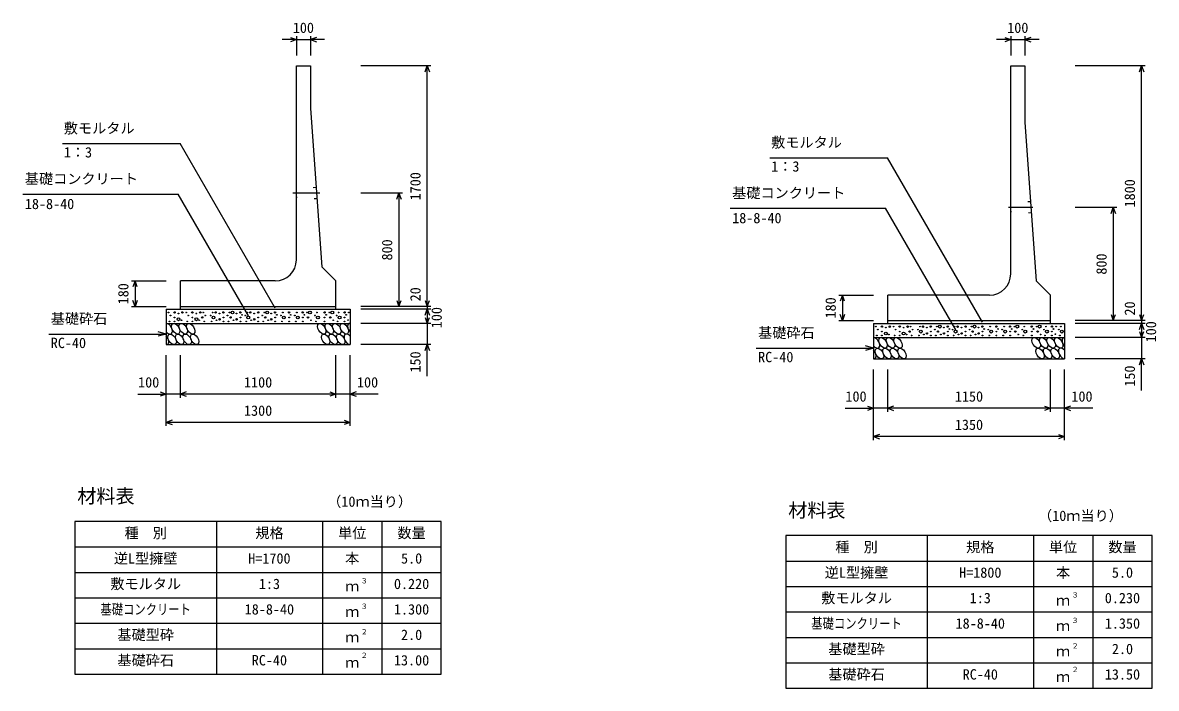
# Model space of a CAD drawing. Units: millimetres, scale not verified. Extents: x -67200 to 67200, y -23760 to 23760.
# Drawn here: x 11810 to 19824, y 1570 to 6277 of the extents above; entities that cross this region are included whole.
import ezdxf
from ezdxf.enums import TextEntityAlignment as Align

# ---------------------------------------------------------------- set-up
doc = ezdxf.new("R2010")
doc.units = ezdxf.units.MM
doc.header["$LTSCALE"] = 80
doc.linetypes.add('CHAIN1', pattern=[8, 5, -1, 1, -1])
doc.linetypes.add('DOTTED', pattern=[1.75, 0.25, -1.5])
for name, color, linetype, lineweight in [('0-0_CENTER', 7, 'CHAIN1', 25), ('0-1_DIM', 7, 'Continuous', 25), ('0-3_HATCH', 6, 'Continuous', 25), ('0-4_HYO', 3, 'Continuous', 25), ('0-5_HYO2', 4, 'Continuous', 25), ('0-6_OUTLINE', 1, 'Continuous', 25), ('0-7_OUTLINE2', 4, 'DOTTED', 25), ('0-8_TXT', 7, 'Continuous', 25)]:
    doc.layers.add(name, color=color, linetype=linetype, lineweight=lineweight)
doc.styles.add('ＭＳ ゴシック', font='')
doc.styles.get('ＭＳ ゴシック').set_extended_font_data('MS Gothic')

msp = doc.modelspace()

# ---------------------------------------------------------------- linework, layer by layer
at = {"layer": '0-0_CENTER'}
for p, q in [((13911.02, 5070.44), (13720.52, 5070.44)), ((18952.18, 4970.44), (18778.42, 4970.44))]:
    msp.add_line(p, q, dxfattribs=at)
at = {"layer": '0-1_DIM'}
for p, q in [((13744.5, 6182.33), (13744.5, 6045.44)), ((13844.5, 6182.33), (13844.5, 6045.44)), ((18795, 6182.33), (18795, 6045.44)), ((18895, 6182.33), (18895, 6045.44)), ((13744.5, 6157.33), (13644.5, 6157.33)), ((13744.5, 6157.33), (13844.5, 6157.33)), ((13944.5, 6157.33), (13844.5, 6157.33)), ((18795, 6157.33), (18695, 6157.33)), ((18795, 6157.33), (18895, 6157.33)), ((18995, 6157.33), (18895, 6157.33)), ((14694.5, 5970.44), (14199.5, 5970.44)), ((14669.5, 4270.44), (14669.5, 5970.44)), ((19745, 5970.44), (19250, 5970.44)), ((19720, 4170.44), (19720, 5970.44)), ((12091.4, 5421.85), (12923.82, 5421.85)), ((13595.09, 4259.17), (12923.82, 5421.85)), ((17091.9, 5321.85), (17924.32, 5321.85)), ((18595.59, 4159.17), (17924.32, 5321.85)), ((11809.79, 5064.34), (12909.34, 5064.34)), ((13405.6, 4204.78), (12909.34, 5064.34)), ((14494.5, 5070.44), (14199.5, 5070.44)), ((14469.5, 5070.44), (14469.5, 4270.44)), ((19545, 4970.44), (19250, 4970.44)), ((19520, 4970.44), (19520, 4170.44)), ((16810.29, 4964.34), (17909.84, 4964.34)), ((18406.1, 4104.78), (17909.84, 4964.34)), ((12579.5, 4450.44), (12824.5, 4450.44)), ((12604.5, 4450.44), (12604.5, 4270.44)), ((17580, 4350.44), (17825, 4350.44)), ((17605, 4350.44), (17605, 4170.44)), ((12579.5, 4270.44), (12824.5, 4270.44)), ((14694.5, 4270.44), (14199.5, 4270.44)), ((14694.5, 4250.44), (14199.5, 4250.44)), ((14669.5, 4270.44), (14669.5, 4250.44)), ((14669.5, 4250.44), (14669.5, 4150.44)), ((17580, 4170.44), (17825, 4170.44)), ((19745, 4170.44), (19250, 4170.44)), ((19720, 4170.44), (19720, 4150.44)), ((12824.5, 4075.44), (12766.54, 4090.97)), ((14694.5, 4150.44), (14199.5, 4150.44)), ((14669.5, 4150.44), (14669.5, 4000.44)), ((19745, 4150.44), (19250, 4150.44)), ((19720, 4150.44), (19720, 4050.44)), ((19745, 4050.44), (19250, 4050.44)), ((19720, 4050.44), (19720, 3900.44)), ((14694.5, 4000.44), (14199.5, 4000.44)), ((14669.5, 3777.2), (14669.5, 4000.44)), ((17825, 3975.44), (17767.04, 3990.97)), ((12824.5, 3425.44), (12824.5, 3925.44)), ((12924.5, 3625.44), (12924.5, 3925.44)), ((14024.5, 3625.44), (14024.5, 3925.44)), ((14024.5, 3625.44), (14024.5, 3925.44)), ((14124.5, 3425.44), (14124.5, 3925.44)), ((19745, 3900.44), (19250, 3900.44)), ((19720, 3677.2), (19720, 3900.44)), ((17825, 3325.44), (17825, 3825.44)), ((17925, 3525.44), (17925, 3825.44)), ((19075, 3525.44), (19075, 3825.44)), ((19075, 3525.44), (19075, 3825.44)), ((19175, 3325.44), (19175, 3825.44)), ((12624.96, 3650.44), (12824.5, 3650.44)), ((12924.5, 3650.44), (12824.5, 3650.44)), ((14024.5, 3650.44), (12924.5, 3650.44)), ((14124.5, 3650.44), (14024.5, 3650.44)), ((14324.04, 3650.44), (14124.5, 3650.44)), ((17625.46, 3550.44), (17825, 3550.44)), ((17925, 3550.44), (17825, 3550.44)), ((19075, 3550.44), (17925, 3550.44)), ((19175, 3550.44), (19075, 3550.44)), ((19374.54, 3550.44), (19175, 3550.44)), ((14124.5, 3450.44), (12824.5, 3450.44)), ((19175, 3350.44), (17825, 3350.44))]:
    msp.add_line(p, q, dxfattribs=at)
for points in [[(13702.21, 6172.72), (13744.5, 6157.33), (13702.21, 6141.94)], [(13886.79, 6172.72), (13844.5, 6157.33), (13886.79, 6141.94)], [(18752.71, 6172.72), (18795, 6157.33), (18752.71, 6141.94)], [(18937.29, 6172.72), (18895, 6157.33), (18937.29, 6141.94)], [(14654.11, 5928.15), (14669.5, 5970.44), (14684.89, 5928.15)], [(19704.61, 5928.15), (19720, 5970.44), (19735.39, 5928.15)], [(14454.11, 5028.15), (14469.5, 5070.44), (14484.89, 5028.15)], [(19504.61, 4928.15), (19520, 4970.44), (19535.39, 4928.15)], [(12619.89, 4408.15), (12604.5, 4450.44), (12589.11, 4408.15)], [(17620.39, 4308.15), (17605, 4350.44), (17589.61, 4308.15)], [(12619.89, 4312.73), (12604.5, 4270.44), (12589.11, 4312.73)], [(14454.11, 4312.73), (14469.5, 4270.44), (14484.89, 4312.73)], [(14654.11, 4312.73), (14669.5, 4270.44), (14684.89, 4312.73)], [(14654.11, 4208.15), (14669.5, 4250.44), (14684.89, 4208.15)], [(14654.11, 4192.73), (14669.5, 4150.44), (14684.89, 4192.73)], [(17620.39, 4212.73), (17605, 4170.44), (17589.61, 4212.73)], [(19504.61, 4212.73), (19520, 4170.44), (19535.39, 4212.73)], [(19704.61, 4212.73), (19720, 4170.44), (19735.39, 4212.73)], [(19704.61, 4108.15), (19720, 4150.44), (19735.39, 4108.15)], [(19704.61, 4092.73), (19720, 4050.44), (19735.39, 4092.73)], [(11994.18, 4075.44), (12824.5, 4075.44), (12766.54, 4059.91)], [(14654.11, 3958.15), (14669.5, 4000.44), (14684.89, 3958.15)], [(16994.68, 3975.44), (17825, 3975.44), (17767.04, 3959.91)], [(19704.61, 3858.15), (19720, 3900.44), (19735.39, 3858.15)], [(12782.21, 3665.83), (12824.5, 3650.44), (12782.21, 3635.05)], [(12966.79, 3665.83), (12924.5, 3650.44), (12966.79, 3635.05)], [(13982.21, 3665.83), (14024.5, 3650.44), (13982.21, 3635.05)], [(14166.79, 3665.83), (14124.5, 3650.44), (14166.79, 3635.05)], [(17782.71, 3565.83), (17825, 3550.44), (17782.71, 3535.05)], [(17967.29, 3565.83), (17925, 3550.44), (17967.29, 3535.05)], [(19032.71, 3565.83), (19075, 3550.44), (19032.71, 3535.05)], [(19217.29, 3565.83), (19175, 3550.44), (19217.29, 3535.05)], [(12866.79, 3465.83), (12824.5, 3450.44), (12866.79, 3435.05)], [(14082.21, 3465.83), (14124.5, 3450.44), (14082.21, 3435.05)], [(17867.29, 3365.83), (17825, 3350.44), (17867.29, 3335.05)], [(19132.71, 3365.83), (19175, 3350.44), (19132.71, 3335.05)]]:
    msp.add_lwpolyline(points, dxfattribs=at)
at = {"layer": '0-3_HATCH'}
for centre, radius in [((12840.47, 4227.62), 2.5), ((12854.49, 4206.61), 2.5), ((12883.36, 4228.49), 5), ((12883.36, 4192.6), 2.5), ((12911.4, 4179.47), 10), ((12911.4, 4220.62), 2.5), ((12932.43, 4172.47), 2.5), ((12939.44, 4227.62), 5), ((12966.57, 4227.62), 2.5), ((12980.59, 4206.61), 2.5), ((13009.47, 4228.49), 5), ((13009.47, 4192.6), 2.5), ((13037.51, 4179.47), 10), ((13037.51, 4220.62), 2.5), ((13058.53, 4172.47), 2.5), ((13065.54, 4227.62), 5), ((13079.56, 4192.6), 5), ((13086.57, 4227.62), 2.5), ((13100.59, 4206.61), 2.5), ((13138.41, 4206.61), 2.5), ((13159.44, 4192.6), 10), ((13152.43, 4227.62), 2.5), ((13173.46, 4227.62), 5), ((13180.47, 4172.47), 2.5), ((13201.49, 4179.47), 5), ((13201.49, 4220.62), 2.5), ((13229.53, 4228.49), 5), ((13229.53, 4192.6), 2.5), ((13258.41, 4206.61), 2.5), ((13272.43, 4227.62), 2.5), ((13279.44, 4192.6), 5), ((13293.46, 4227.62), 10), ((13300.47, 4172.47), 2.5), ((13321.49, 4179.47), 5), ((13321.49, 4220.62), 2.5), ((13349.53, 4228.49), 5), ((13349.53, 4192.6), 2.5), ((13360.87, 4210.93), 2.5), ((13383.63, 4206.61), 2.5), ((13404.66, 4192.6), 10), ((13397.65, 4227.62), 2.5), ((13418.68, 4227.62), 5), ((13425.69, 4172.47), 2.5), ((13446.72, 4179.47), 5), ((13446.72, 4220.62), 2.5), ((13474.76, 4228.49), 5), ((13474.76, 4192.6), 2.5), ((13503.63, 4206.61), 2.5), ((13517.65, 4227.62), 2.5), ((13524.66, 4192.6), 5), ((13538.68, 4227.62), 10), ((13545.69, 4172.47), 2.5), ((13566.72, 4179.47), 5), ((13566.72, 4220.62), 2.5), ((13594.76, 4228.49), 5), ((13594.76, 4192.6), 2.5), ((13606.1, 4210.93), 2.5), ((13635.56, 4206.61), 2.5), ((13656.59, 4192.6), 10), ((13649.58, 4227.62), 2.5), ((13693.2, 4228.49), 5), ((13693.2, 4192.6), 2.5), ((13704.54, 4210.93), 2.5), ((13734, 4206.61), 2.5), ((13755.03, 4192.6), 10), ((13748.01, 4227.62), 2.5), ((13790.19, 4228.49), 5), ((13790.19, 4192.6), 2.5), ((13801.53, 4210.93), 2.5), ((13819.89, 4227.62), 2.5), ((13826.9, 4192.6), 5), ((13840.92, 4227.62), 10), ((13847.93, 4172.47), 2.5), ((13876.27, 4206.61), 2.5), ((13897.3, 4192.6), 10), ((13890.29, 4227.62), 2.5), ((13943.58, 4228.49), 5), ((13943.58, 4192.6), 2.5), ((13954.92, 4210.93), 2.5), ((13977.55, 4227.62), 2.5), ((13984.56, 4192.6), 5), ((13998.58, 4227.62), 10), ((14005.59, 4172.47), 2.5), ((14029.24, 4206.61), 2.5), ((14050.27, 4192.6), 10), ((14043.26, 4227.62), 2.5), ((14085.44, 4228.49), 5), ((14085.44, 4192.6), 2.5), ((14096.78, 4210.93), 2.5), ((14110.09, 4174.25), 2.5), ((14115.13, 4227.62), 2.5), ((12847.48, 4164.59), 2.5), ((12883.36, 4164.59), 2.5), ((12973.58, 4164.59), 2.5), ((13009.47, 4164.59), 2.5), ((13093.58, 4164.59), 2.5), ((13145.42, 4164.59), 2.5), ((13229.53, 4164.59), 2.5), ((13265.42, 4164.59), 2.5), ((13349.53, 4164.59), 2.5), ((13390.64, 4164.59), 2.5), ((13474.76, 4164.59), 2.5), ((13510.64, 4164.59), 2.5), ((13594.76, 4164.59), 2.5), ((13642.57, 4164.59), 2.5), ((13693.2, 4164.59), 2.5), ((13741.01, 4164.59), 2.5), ((13790.19, 4164.59), 2.5), ((13883.28, 4164.59), 2.5), ((13943.58, 4164.59), 2.5), ((14036.25, 4164.59), 2.5), ((14085.44, 4164.59), 2.5), ((17840.97, 4127.62), 2.5), ((17854.99, 4106.61), 2.5), ((17883.86, 4128.49), 5), ((17883.86, 4092.6), 2.5), ((17911.9, 4079.47), 10), ((17911.9, 4120.62), 2.5), ((17939.94, 4127.62), 5), ((17967.07, 4127.62), 2.5), ((17981.09, 4106.61), 2.5), ((18009.97, 4128.49), 5), ((18009.97, 4092.6), 2.5), ((18038.01, 4079.47), 10), ((18038.01, 4120.62), 2.5), ((18066.04, 4127.62), 5), ((18080.06, 4092.6), 5), ((18087.07, 4127.62), 2.5), ((18101.09, 4106.61), 2.5), ((18138.91, 4106.61), 2.5), ((18159.94, 4092.6), 10), ((18152.93, 4127.62), 2.5), ((18173.96, 4127.62), 5), ((18201.99, 4120.62), 2.5), ((18230.03, 4128.49), 5), ((18230.03, 4092.6), 2.5), ((18258.91, 4106.61), 2.5), ((18272.93, 4127.62), 2.5), ((18279.94, 4092.6), 5), ((18293.96, 4127.62), 10), ((18321.99, 4120.62), 2.5), ((18350.03, 4128.49), 5), ((18350.03, 4092.6), 2.5), ((18361.37, 4110.93), 2.5), ((18384.13, 4106.61), 2.5), ((18405.16, 4092.6), 10), ((18398.15, 4127.62), 2.5), ((18419.18, 4127.62), 5), ((18447.22, 4120.62), 2.5), ((18475.26, 4128.49), 5), ((18475.26, 4092.6), 2.5), ((18504.13, 4106.61), 2.5), ((18518.15, 4127.62), 2.5), ((18525.16, 4092.6), 5), ((18539.18, 4127.62), 10), ((18567.22, 4120.62), 2.5), ((18595.26, 4128.49), 5), ((18595.26, 4092.6), 2.5), ((18606.6, 4110.93), 2.5), ((18636.06, 4106.61), 2.5), ((18657.09, 4092.6), 10), ((18650.08, 4127.62), 2.5), ((18693.7, 4128.49), 5), ((18693.7, 4092.6), 2.5), ((18705.04, 4110.93), 2.5), ((18734.5, 4106.61), 2.5), ((18755.53, 4092.6), 10), ((18748.51, 4127.62), 2.5), ((18790.69, 4128.49), 5), ((18790.69, 4092.6), 2.5), ((18802.03, 4110.93), 2.5), ((18820.39, 4127.62), 2.5), ((18827.4, 4092.6), 5), ((18841.42, 4127.62), 10), ((18876.77, 4106.61), 2.5), ((18897.8, 4092.6), 10), ((18890.79, 4127.62), 2.5), ((18944.08, 4128.49), 5), ((18944.08, 4092.6), 2.5), ((18955.42, 4110.93), 2.5), ((18978.05, 4127.62), 2.5), ((18985.06, 4092.6), 5), ((18999.08, 4127.62), 10), ((19029.74, 4106.61), 2.5), ((19050.77, 4092.6), 10), ((19043.76, 4127.62), 2.5), ((19085.94, 4128.49), 5), ((19085.94, 4092.6), 2.5), ((19097.28, 4110.93), 2.5), ((19115.63, 4127.62), 2.5), ((19134.87, 4106.61), 2.5), ((19155.9, 4092.6), 10), ((19148.89, 4127.62), 2.5), ((17847.98, 4064.59), 2.5), ((17883.86, 4064.59), 2.5), ((17932.93, 4072.47), 2.5), ((17974.08, 4064.59), 2.5), ((18009.97, 4064.59), 2.5), ((18059.03, 4072.47), 2.5), ((18094.08, 4064.59), 2.5), ((18145.92, 4064.59), 2.5), ((18180.97, 4072.47), 2.5), ((18201.99, 4079.47), 5), ((18230.03, 4064.59), 2.5), ((18265.92, 4064.59), 2.5), ((18300.97, 4072.47), 2.5), ((18321.99, 4079.47), 5), ((18350.03, 4064.59), 2.5), ((18391.14, 4064.59), 2.5), ((18426.19, 4072.47), 2.5), ((18447.22, 4079.47), 5), ((18475.26, 4064.59), 2.5), ((18511.14, 4064.59), 2.5), ((18546.19, 4072.47), 2.5), ((18567.22, 4079.47), 5), ((18595.26, 4064.59), 2.5), ((18643.07, 4064.59), 2.5), ((18693.7, 4064.59), 2.5), ((18741.51, 4064.59), 2.5), ((18790.69, 4064.59), 2.5), ((18848.43, 4072.47), 2.5), ((18883.78, 4064.59), 2.5), ((18944.08, 4064.59), 2.5), ((19006.09, 4072.47), 2.5), ((19036.75, 4064.59), 2.5), ((19085.94, 4064.59), 2.5), ((19110.59, 4074.25), 2.5), ((19141.88, 4064.59), 2.5)]:
    msp.add_circle(centre, radius, dxfattribs=at)
for centre, start_param, end_param in [((12838.36, 4112.93), 1.8420047, 5.9474138), ((14136.86, 4112.93), 5.8918262, 8.1807776), ((12813.04, 4037.94), 2.7173119, 5.0721066), ((14111.54, 4037.94), 5.0173796, 9.0552242), ((17838.86, 4012.93), 1.8420047, 5.9474138), ((19187.36, 4012.93), 5.8918262, 8.1807776), ((17813.54, 3937.94), 2.7173119, 5.0721066), ((19162.04, 3937.94), 5.0173796, 9.0552242)]:
    msp.add_ellipse(centre, major_axis=(-21.81, 35.31), ratio=0.5792, start_param=start_param, end_param=end_param, dxfattribs=at)
for centre in [(12891.57, 4112.93), (12944.78, 4112.93), (12997.99, 4112.93), (13924.03, 4112.93), (13977.24, 4112.93), (14030.45, 4112.93), (14083.66, 4112.93), (12866.25, 4037.94), (12919.46, 4037.94), (12972.66, 4037.94), (13025.87, 4037.94), (13951.92, 4037.94), (14005.13, 4037.94), (14058.34, 4037.94), (17892.07, 4012.93), (17945.28, 4012.93), (17998.49, 4012.93), (18974.53, 4012.93), (19027.74, 4012.93), (19080.95, 4012.93), (19134.16, 4012.93), (17866.75, 3937.94), (17919.96, 3937.94), (17973.16, 3937.94), (18026.37, 3937.94), (19002.42, 3937.94), (19055.63, 3937.94), (19108.84, 3937.94)]:
    msp.add_ellipse(centre, major_axis=(-21.81, 35.31), ratio=0.5792, dxfattribs=at)
at = {"layer": '0-4_HYO'}
for p, q in [((13179.5, 2750.44), (13179.5, 1670.44)), ((13929.5, 2750.44), (13929.5, 1670.44)), ((14349.5, 2750.44), (14349.5, 1670.44)), ((18205, 2650.44), (18205, 1570.44)), ((18955, 2650.44), (18955, 1570.44)), ((19375, 2650.44), (19375, 1570.44)), ((12179.5, 2570.44), (14769.5, 2570.44)), ((17205, 2470.44), (19795, 2470.44))]:
    msp.add_line(p, q, dxfattribs=at)
for points in [[(12179.5, 1670.44), (14769.5, 1670.44), (14769.5, 2750.44), (12179.5, 2750.44)], [(17205, 1570.44), (19795, 1570.44), (19795, 2650.44), (17205, 2650.44)]]:
    msp.add_lwpolyline(points, close=True, dxfattribs=at)
at = {"layer": '0-5_HYO2'}
for p, q in [((12179.5, 2390.44), (14769.5, 2390.44)), ((17205, 2290.44), (19795, 2290.44)), ((12179.5, 2210.44), (14769.5, 2210.44)), ((17205, 2110.44), (19795, 2110.44)), ((12179.5, 2030.44), (14769.5, 2030.44)), ((17205, 1930.44), (19795, 1930.44)), ((12179.5, 1850.44), (14769.5, 1850.44)), ((17205, 1750.44), (19795, 1750.44))]:
    msp.add_line(p, q, dxfattribs=at)
at = {"layer": '0-6_OUTLINE'}
for p, q in [((13744.5, 5970.44), (13844.5, 5970.44)), ((13744.5, 4600.44), (13744.5, 5970.44)), ((13844.5, 5970.44), (13844.5, 5670.44)), ((18795, 5970.44), (18895, 5970.44)), ((18795, 4500.44), (18795, 5970.44)), ((18895, 5970.44), (18895, 5570.44)), ((13844.5, 5670.44), (13924.5, 4550.44)), ((18895, 5570.44), (18975, 4450.44)), ((13924.5, 4550.44), (14024.5, 4450.44)), ((12924.5, 4250.44), (12924.5, 4450.44)), ((13594.5, 4450.44), (12924.5, 4450.44)), ((14024.5, 4250.44), (14024.5, 4450.44)), ((18975, 4450.44), (19075, 4350.44)), ((17925, 4150.44), (17925, 4350.44)), ((18645, 4350.44), (17925, 4350.44)), ((19075, 4150.44), (19075, 4350.44)), ((12824.5, 4250.44), (12824.5, 4000.44)), ((12924.5, 4270.44), (14024.5, 4270.44)), ((17925, 4170.44), (19075, 4170.44)), ((12824.5, 4150.44), (14124.5, 4150.44)), ((17825, 4150.44), (17825, 3900.44)), ((17825, 4050.44), (19175, 4050.44)), ((12824.5, 4000.44), (14124.5, 4000.44)), ((17825, 3900.44), (19175, 3900.44))]:
    msp.add_line(p, q, dxfattribs=at)
for points in [[(12824.5, 4250.44), (14124.5, 4250.44), (14124.5, 4000.44)], [(17825, 4150.44), (19175, 4150.44), (19175, 3900.44)]]:
    msp.add_lwpolyline(points, dxfattribs=at)
for centre in [(13594.5, 4600.44), (18645, 4500.44)]:
    msp.add_arc(centre, 150, 270, 0, dxfattribs=at)
at = {"layer": '0-7_OUTLINE2'}
for p, q in [((13884.5, 5110.44), (13744.5, 5100.44)), ((13890.21, 5030.44), (13744.5, 5040.44)), ((18935, 5010.44), (18795, 5000.44)), ((18940.71, 4930.44), (18795, 4940.44))]:
    msp.add_line(p, q, dxfattribs=at)

# ---------------------------------------------------------------- texts
at = {"layer": '0-1_DIM', "style": 'ＭＳ ゴシック'}
for s, p in [('100', (13719.5, 6182.33)), ('100', (18770, 6182.33)), ('敷モルタル', (12100.76, 5471.85)), ('敷モルタル', (17101.26, 5371.85)), ('1：3', (12100.76, 5301.73)), ('1：3', (17101.26, 5201.73)), ('基礎コンクリート', (11825.17, 5114.34)), ('基礎コンクリート', (16825.67, 5014.34)), ('18-8-40', (11825.17, 4936.71)), ('18-8-40', (16825.67, 4836.71)), ('基礎砕石', (12008.51, 4125.44)), ('基礎砕石', (17009.01, 4025.44)), ('RC-40', (12008.51, 3954.06)), ('RC-40', (17009.01, 3854.06)), ('100', (12625.86, 3675.44)), ('1100', (13374.5, 3675.44)), ('100', (14173.14, 3675.44)), ('100', (17626.36, 3575.44)), ('1150', (18400, 3575.44)), ('100', (19223.64, 3575.44)), ('1300', (13374.5, 3475.44)), ('1350', (18400, 3375.44))]:
    msp.add_text(s, height=73.31, dxfattribs=at).set_placement(p, align=Align.BOTTOM_LEFT)
for s, p in [('1700', (14644.5, 5020.44)), ('1800', (19695, 4970.44)), ('800', (14444.5, 4595.44)), ('800', (19495, 4495.44)), ('180', (12579.5, 4285.44)), ('20', (14644.5, 4306.4)), ('180', (17580, 4185.44)), ('100', (14794.5, 4116.42)), ('20', (19695, 4206.4)), ('100', (19845, 4016.42)), ('150', (14644.5, 3803.12)), ('150', (19695, 3703.12))]:
    msp.add_text(s, height=73.31, rotation=90, dxfattribs=at).set_placement(p, align=Align.BOTTOM_LEFT)
at = {"layer": '0-8_TXT', "style": 'ＭＳ ゴシック'}
for s, height, p in [('材料表', 98.97, (12196.17, 2850.44)), ('（10ｍ当り）', 73.31, (13962.83, 2832.11)), ('材料表', 98.97, (17221.67, 2750.44)), ('（10ｍ当り）', 73.31, (18988.33, 2732.11)), ('種\u3000別', 73.31, (12529.5, 2610.44)), ('規格', 73.31, (13454.5, 2610.44)), ('単位', 73.31, (14039.5, 2610.44)), ('数量', 73.31, (14459.5, 2610.44)), ('種\u3000別', 73.31, (17555, 2510.44)), ('規格', 73.31, (18480, 2510.44)), ('単位', 73.31, (19065, 2510.44)), ('数量', 73.31, (19485, 2510.44)), ('逆L型擁壁', 73.31, (12454.5, 2430.44)), ('H=1700', 73.31, (13404.5, 2430.44)), ('本', 73.31, (14089.5, 2430.44)), ('5.0', 73.31, (14484.5, 2430.44)), ('逆L型擁壁', 73.31, (17480, 2330.44)), ('H=1800', 73.31, (18430, 2330.44)), ('本', 73.31, (19115, 2330.44)), ('5.0', 73.31, (19510, 2330.44)), ('敷モルタル', 73.31, (12429.5, 2250.44)), ('1:3', 73.31, (13479.5, 2250.44)), ('３', 36.66, (14198.74, 2301.06)), ('0.220', 73.31, (14434.5, 2250.44)), ('ｍ', 73.31, (14089.5, 2233.77)), ('敷モルタル', 73.31, (17455, 2150.44)), ('1:3', 73.31, (18505, 2150.44)), ('３', 36.66, (19224.24, 2201.06)), ('0.230', 73.31, (19460, 2150.44)), ('18-8-40', 73.31, (13379.5, 2070.44)), ('３', 36.66, (14198.74, 2121.06)), ('1.300', 73.31, (14434.5, 2070.44)), ('ｍ', 73.31, (19115, 2133.77)), ('ｍ', 73.31, (14089.5, 2053.77)), ('18-8-40', 73.31, (18405, 1970.44)), ('ｍ', 73.31, (19115, 1953.77)), ('３', 36.66, (19224.24, 2021.06)), ('1.350', 73.31, (19460, 1970.44)), ('基礎型砕', 73.31, (12479.5, 1890.44)), ('ｍ', 73.31, (14089.5, 1873.77)), ('２', 36.66, (14198.74, 1941.06)), ('2.0', 73.31, (14484.5, 1890.44)), ('基礎型砕', 73.31, (17505, 1790.44)), ('ｍ', 73.31, (19115, 1773.77)), ('２', 36.66, (19224.24, 1841.06)), ('2.0', 73.31, (19510, 1790.44)), ('基礎砕石', 73.31, (12479.5, 1710.44)), ('RC-40', 73.31, (13429.5, 1710.44)), ('ｍ', 73.31, (14089.5, 1693.77)), ('２', 36.66, (14198.74, 1774.39)), ('13.00', 73.31, (14434.5, 1710.44)), ('基礎砕石', 73.31, (17505, 1610.44)), ('RC-40', 73.31, (18455, 1610.44)), ('２', 36.66, (19224.24, 1674.39)), ('13.50', 73.31, (19460, 1610.44)), ('ｍ', 73.31, (19115, 1593.77))]:
    msp.add_text(s, height=height, dxfattribs=at).set_placement(p, align=Align.BOTTOM_LEFT)
at = {"layer": '0-8_TXT', "style": 'ＭＳ ゴシック', "width": 0.8}
for p in [(12359.5, 2070.44), (17385, 1970.44)]:
    msp.add_text('基礎コンクリート', height=73.31, dxfattribs=at).set_placement(p, align=Align.BOTTOM_LEFT)

doc.saveas('drawing.dxf')
